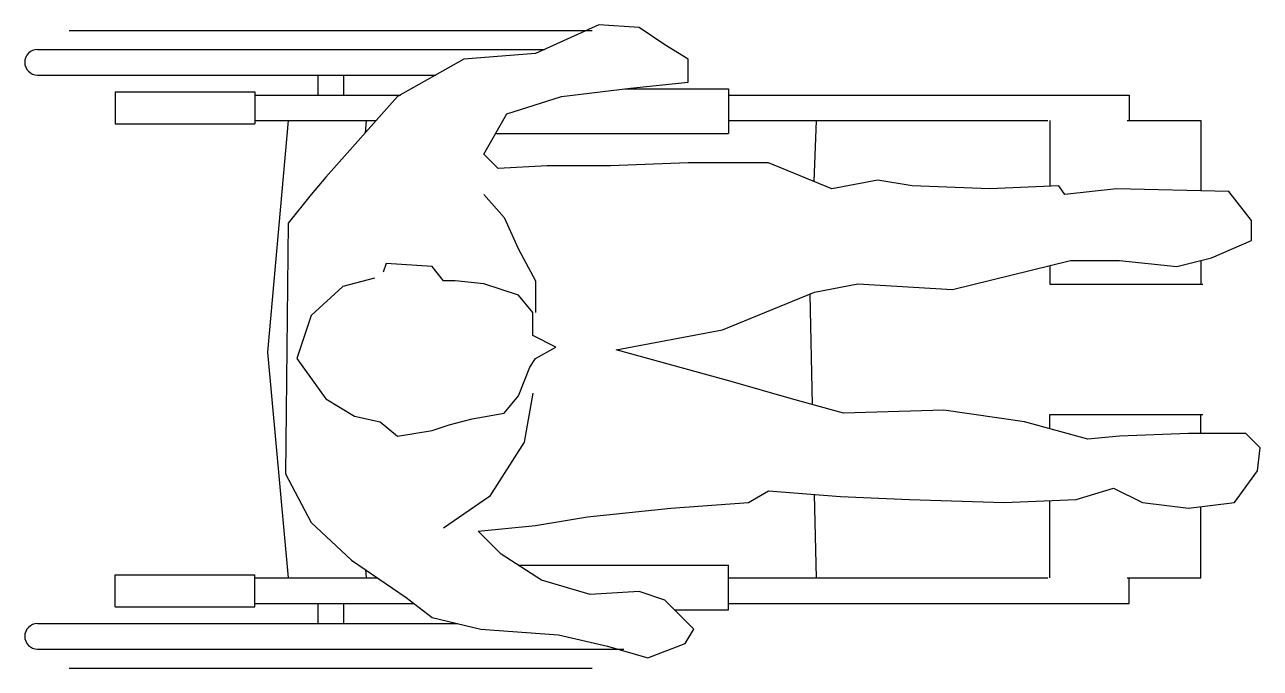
# Model space of a CAD drawing. Extents: x -0.25 to 0.97, y -0.31 to 0.32.
import ezdxf

# ---------------------------------------------------------------- set-up
doc = ezdxf.new("R2010")
doc.units = 0
doc.header["$LTSCALE"] = 1.2
doc.header["$MEASUREMENT"] = 0
doc.layers.get('0').update_dxf_attribs({"linetype": 'CONTINUOUS'})

msp = doc.modelspace()

# ---------------------------------------------------------------- linework, layer by layer
for p, q in [((-0.2026, 0.3142), (0.3099, 0.3142)), ((-0.2338, 0.2955), (0.2632, 0.2955)), ((-0.2338, 0.2705), (0.1568, 0.2705)), ((0.0412, 0.2705), (0.0412, 0.2508)), ((0.0662, 0.2705), (0.0662, 0.2508)), ((0.3422, 0.2571), (0.4437, 0.2571)), ((0.4437, 0.2571), (0.4437, 0.2133)), ((-0.1576, 0.2539), (-0.1576, 0.2227)), ((-0.1576, 0.2539), (-0.0208, 0.2539)), ((-0.0208, 0.2539), (-0.0208, 0.2227)), ((-0.0208, 0.2508), (0.122, 0.2508)), ((0.4437, 0.2508), (0.8365, 0.2508)), ((0.8365, 0.2508), (0.8365, 0.2258)), ((-0.1576, 0.2227), (-0.0208, 0.2227)), ((-0.0208, 0.2258), (0.0983, 0.2258)), ((0.0119, 0.2258), (-0.0083, -0.0009)), ((0.0885, 0.2258), (0.0874, 0.2136)), ((0.4437, 0.2258), (0.7569, 0.2258)), ((0.5296, 0.2258), (0.5274, 0.1662)), ((0.7589, 0.2258), (0.7589, 0.1615)), ((0.8346, 0.2258), (0.9068, 0.2258)), ((0.9068, 0.2258), (0.9068, 0.1569)), ((0.2155, 0.2133), (0.4437, 0.2133)), ((0.9068, 0.0888), (0.9068, 0.0657)), ((0.7589, 0.0837), (0.7589, 0.0657)), ((0.7589, 0.0657), (0.9086, 0.0657)), ((0.5233, 0.0556), (0.5233, 0.0555)), ((0.5233, 0.0555), (0.5257, -0.0524)), ((-0.0083, -0.0009), (0.0119, -0.2223)), ((0.7589, -0.0622), (0.9086, -0.0622)), ((0.7589, -0.0761), (0.7589, -0.0622)), ((0.9068, -0.0806), (0.9068, -0.0622)), ((0.5277, -0.1406), (0.5296, -0.2223)), ((0.7589, -0.2223), (0.7589, -0.1465)), ((0.9068, -0.2223), (0.9068, -0.1524)), ((0.0878, -0.214), (0.0885, -0.2223)), ((0.2376, -0.2098), (0.4437, -0.2098)), ((0.4437, -0.2536), (0.4437, -0.2098)), ((-0.1576, -0.2192), (-0.0208, -0.2192)), ((-0.1576, -0.2505), (-0.1576, -0.2192)), ((-0.0208, -0.2505), (-0.0208, -0.2192)), ((-0.0208, -0.2223), (0.1, -0.2223)), ((0.4437, -0.2223), (0.7569, -0.2223)), ((0.8346, -0.2223), (0.9068, -0.2223)), ((0.8365, -0.2473), (0.8365, -0.2223)), ((-0.1576, -0.2505), (-0.0208, -0.2505)), ((-0.0208, -0.2473), (0.1354, -0.2473)), ((0.0412, -0.2473), (0.0412, -0.267)), ((0.0662, -0.2473), (0.0662, -0.267)), ((0.1428, -0.2536), (0.1428, -0.2531)), ((0.1428, -0.2536), (0.1435, -0.2536)), ((0.3909, -0.2536), (0.4437, -0.2536)), ((0.4437, -0.2473), (0.8365, -0.2473)), ((-0.2338, -0.267), (0.1784, -0.267)), ((-0.2338, -0.292), (0.3412, -0.292)), ((-0.2026, -0.3108), (0.3099, -0.3108))]:
    msp.add_line(p, q)
msp.add_lwpolyline([(0.0121, 0.1252), (0.0093, -0.1201), (0.0347, -0.168), (0.0741, -0.2047), (0.1277, -0.2413), (0.1531, -0.261), (0.201, -0.2723), (0.2771, -0.278), (0.3251, -0.2892), (0.3645, -0.3005), (0.4012, -0.2864), (0.4096, -0.2723), (0.3814, -0.2441), (0.3561, -0.2357), (0.3081, -0.2385), (0.2602, -0.2244), (0.2207, -0.199), (0.1982, -0.1765), (0.2546, -0.1708), (0.3053, -0.1624), (0.3871, -0.1539), (0.4632, -0.1483), (0.4829, -0.137), (0.5534, -0.1426), (0.6211, -0.1454), (0.7141, -0.1483), (0.7846, -0.1454), (0.8213, -0.1342), (0.8495, -0.1483), (0.8946, -0.1539), (0.9397, -0.1483), (0.9622, -0.1173), (0.9651, -0.0947), (0.951, -0.0806), (0.8946, -0.0806), (0.8269, -0.0834), (0.7959, -0.0862), (0.7339, -0.0693), (0.6549, -0.058), (0.5563, -0.0609), (0.5055, -0.0468), (0.4463, -0.0298), (0.3335, 0.0012), (0.4378, 0.0209), (0.5281, 0.0576), (0.5704, 0.066), (0.6634, 0.0604), (0.779, 0.0886), (0.8269, 0.0886), (0.8833, 0.0829), (0.9171, 0.0914), (0.9566, 0.1083), (0.9566, 0.128), (0.9341, 0.1562), (0.8241, 0.1591), (0.7733, 0.1534), (0.7677, 0.1619), (0.7, 0.1591), (0.6239, 0.1619), (0.5901, 0.1675), (0.545, 0.1591), (0.4829, 0.1844), (0.404, 0.1844), (0.3279, 0.1816), (0.2659, 0.1816), (0.2179, 0.1788), (0.2038, 0.1929), (0.2264, 0.2324), (0.28, 0.2493), (0.3476, 0.2577), (0.404, 0.2634), (0.404, 0.2859), (0.3814, 0.3), (0.3561, 0.3169), (0.3166, 0.3198), (0.2546, 0.2916), (0.1841, 0.2859), (0.1192, 0.2493), (0.0488, 0.1703), (0.0347, 0.1534)], close=True)
for points in [[(0.2038, 0.1534), (0.2236, 0.1309), (0.2377, 0.0998), (0.2546, 0.0688), (0.2546, 0.0378)], [(0.0967, 0.0716), (0.0657, 0.0632), (0.0347, 0.035), (0.0206, -0.0073), (0.0488, -0.0468), (0.077, -0.0637), (0.1023, -0.0693), (0.1192, -0.0834), (0.1531, -0.0778), (0.17, -0.0721), (0.1925, -0.0665), (0.2236, -0.0609), (0.2377, -0.0439), (0.2489, -0.0158), (0.2546, -0.0073), (0.2743, 0.004), (0.2518, 0.0153), (0.2518, 0.0378), (0.2377, 0.0547), (0.2038, 0.066), (0.1756, 0.0688), (0.1644, 0.0688), (0.1531, 0.0829), (0.108, 0.0857), (0.1051, 0.0773)], [(0.2518, -0.0411), (0.2433, -0.0891), (0.2095, -0.1426), (0.1644, -0.1736)]]:
    msp.add_lwpolyline(points)
for centre in [(-0.2338, 0.283), (-0.2338, -0.2795)]:
    msp.add_arc(centre, 0.0125, 90, 270)

doc.saveas('drawing.dxf')
